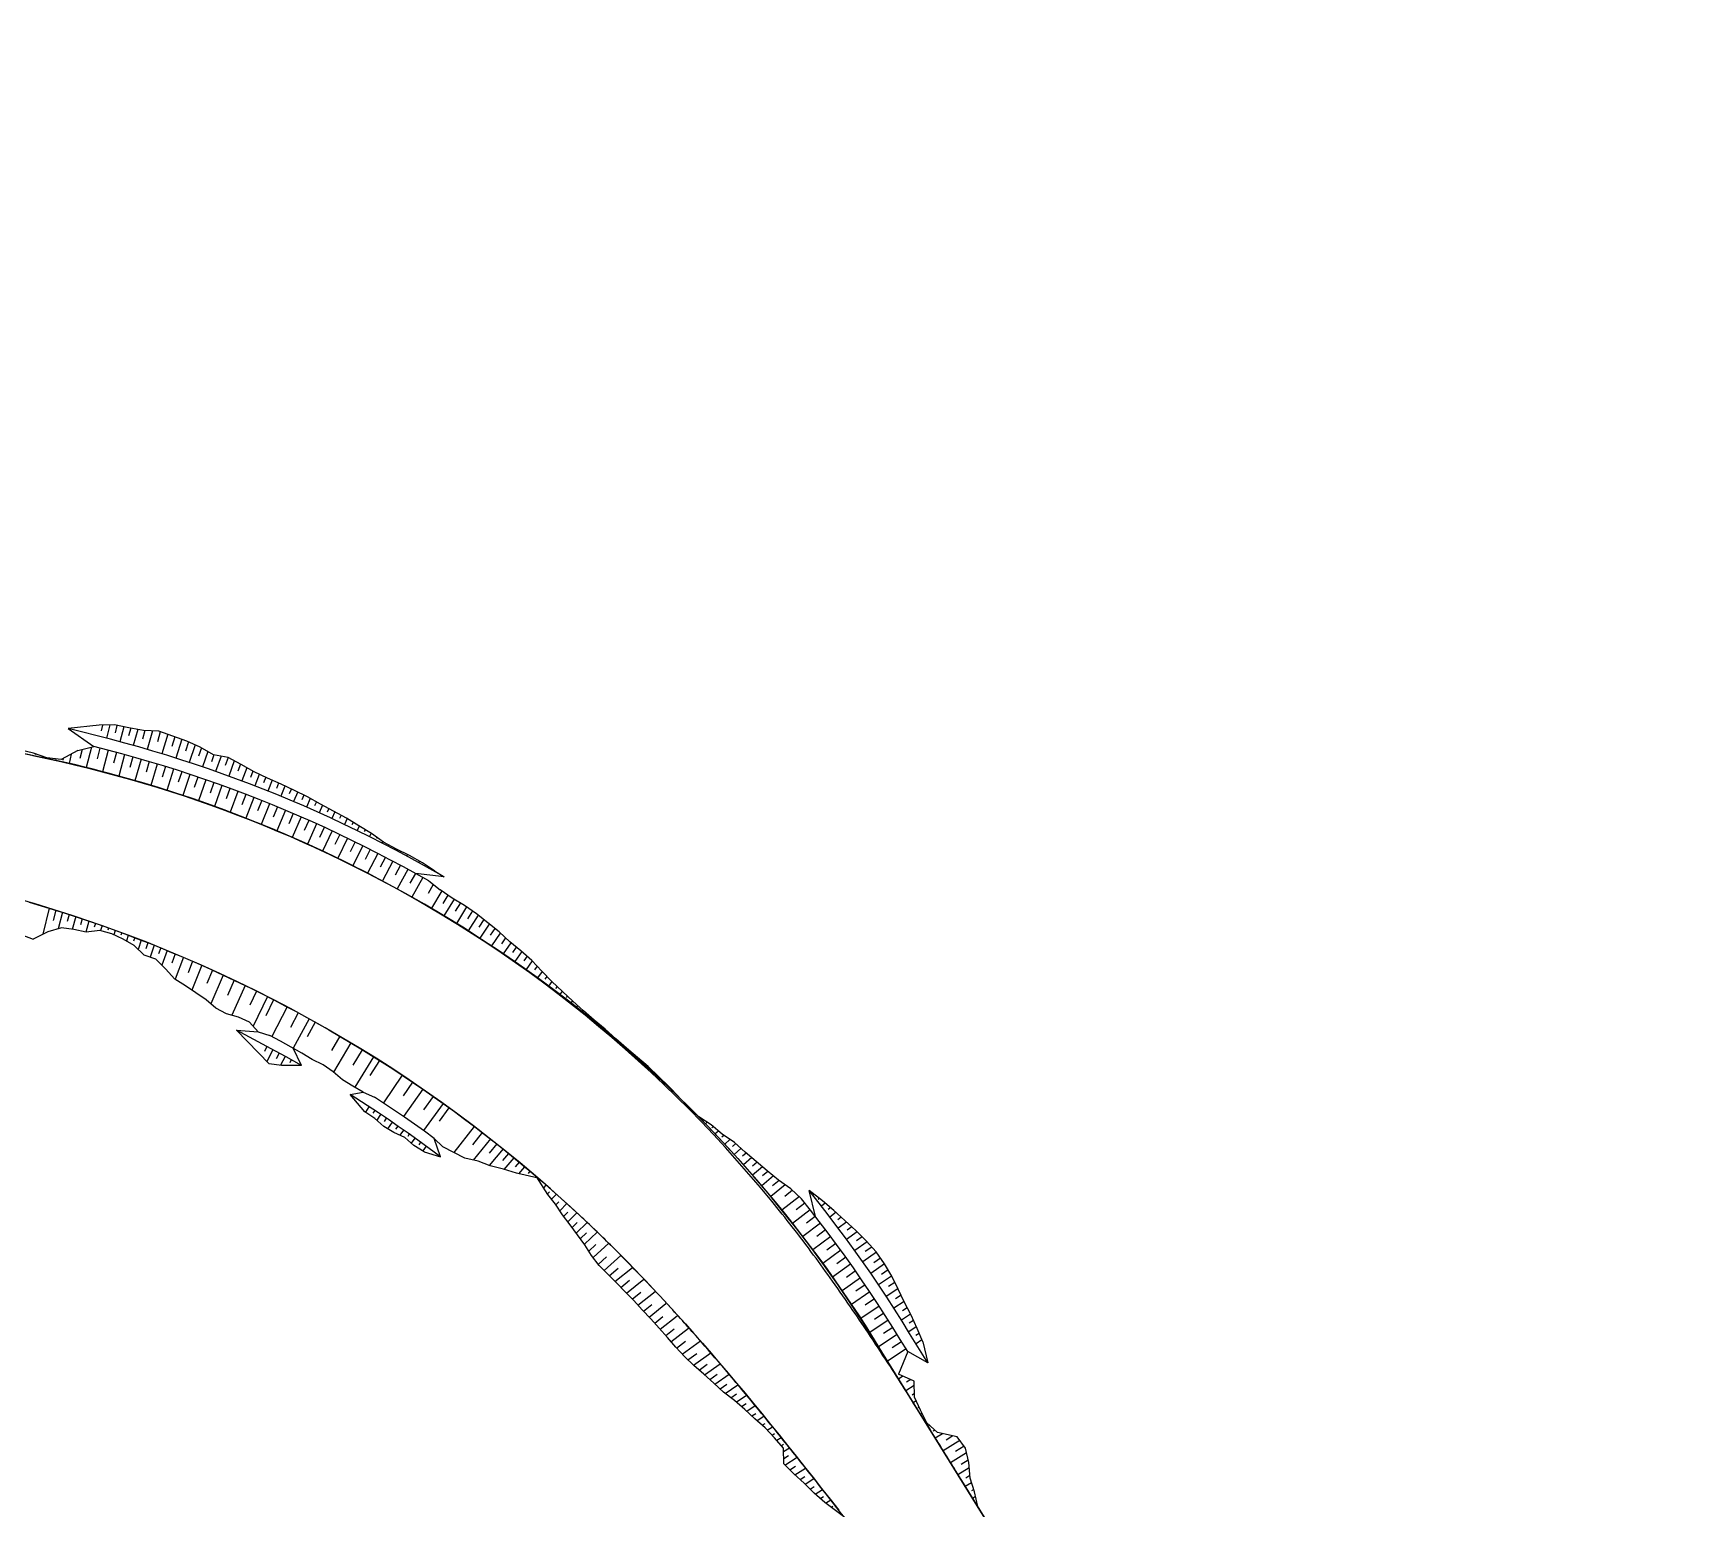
# Model space of a CAD drawing. Header units: metres. Extents: x 288738 to 324331, y 7399322 to 7465117.
# Drawn here: x 299745 to 300342, y 7449296 to 7449825 of the extents above; entities that cross this region are included whole.
import ezdxf

# ---------------------------------------------------------------- set-up
doc = ezdxf.new("R2010")
doc.units = ezdxf.units.M
doc.header["$LTSCALE"] = 10
for name, color, linetype in [('F-HZ-ATERRO-TALUDE', 110, 'Continuous'), ('F-HZ-PIANO-CORTE', 10, 'Continuous'), ('F-HZ-TALUDE', 2, 'Continuous')]:
    doc.layers.add(name, color=color, linetype=linetype)

msp = doc.modelspace()

# ---------------------------------------------------------------- linework, layer by layer
at = {"layer": 'F-HZ-ATERRO-TALUDE', "linetype": 'Continuous', "lineweight": -3}
for p, q in [((299750.698, 7449511.397), (299748.402, 7449502.009)), ((299753.086, 7449510.656), (299752.15, 7449506.928)), ((299755.469, 7449509.902), (299753.937, 7449503.955)), ((299757.849, 7449509.136), (299757.185, 7449506.623)), ((299760.225, 7449508.36), (299758.991, 7449503.8)), ((299762.596, 7449507.567), (299762.009, 7449505.45)), ((299764.966, 7449506.769), (299763.842, 7449502.813)), ((299767.328, 7449505.951), (299766.916, 7449504.534)), ((299769.688, 7449505.128), (299769.153, 7449503.328)), ((299772.043, 7449504.286), (299771.788, 7449503.449)), ((299774.394, 7449503.438), (299773.883, 7449501.792)), ((299776.74, 7449502.574), (299776.452, 7449501.667)), ((299779.082, 7449501.7), (299778.403, 7449499.606)), ((299781.421, 7449500.815), (299781.011, 7449499.579)), ((299783.753, 7449499.915), (299782.637, 7449496.614)), ((299786.083, 7449499.009), (299785.342, 7449496.859)), ((299788.405, 7449498.083), (299786.9, 7449493.805)), ((299790.726, 7449497.153), (299789.958, 7449495.013)), ((299793.038, 7449496.204), (299791.117, 7449490.948)), ((299795.959, 7449494.991), (299794.734, 7449491.718)), ((299798.874, 7449493.763), (299795.854, 7449485.888)), ((299802.169, 7449492.34), (299800.528, 7449488.17)), ((299805.454, 7449490.893), (299801.869, 7449482.018)), ((299809.303, 7449489.163), (299807.322, 7449484.402)), ((299813.137, 7449487.401), (299808.706, 7449477.057)), ((299817.113, 7449485.53), (299814.7, 7449480.061)), ((299821.073, 7449483.624), (299816.225, 7449472.954)), ((299825.042, 7449481.669), (299822.672, 7449476.6)), ((299828.993, 7449479.678), (299823.879, 7449469.047)), ((299831.22, 7449478.542), (299828.417, 7449472.806)), ((299836.024, 7449476.027), (299830.611, 7449465.317)), ((299839.99, 7449473.901), (299837.224, 7449468.577)), ((299843.937, 7449471.739), (299838.286, 7449461.153)), ((299846.12, 7449470.522), (299843.262, 7449465.246)), ((299828.793, 7449461.754), (299827.905, 7449459.996)), ((299830.998, 7449460.575), (299828.839, 7449456.372)), ((299854.933, 7449465.466), (299851.963, 7449460.3)), ((299858.872, 7449463.124), (299852.662, 7449452.6)), ((299862.992, 7449460.62), (299859.642, 7449455.094)), ((299833.196, 7449459.385), (299832.155, 7449457.389)), ((299835.39, 7449458.186), (299833.716, 7449455.026)), ((299837.574, 7449456.97), (299837.034, 7449455.966)), ((299867.088, 7449458.075), (299860.291, 7449447.159)), ((299869.202, 7449456.74), (299865.788, 7449451.333)), ((299877.268, 7449451.509), (299870.622, 7449441.518)), ((299881.007, 7449449.006), (299877.628, 7449444.048)), ((299884.723, 7449446.468), (299877.856, 7449436.628)), ((299888.416, 7449443.897), (299884.928, 7449439.015)), ((299865.393, 7449440.169), (299864.135, 7449438.239)), ((299867.482, 7449438.795), (299866.841, 7449437.826)), ((299869.566, 7449437.414), (299868.189, 7449435.361)), ((299871.642, 7449436.022), (299870.845, 7449434.85)), ((299892.085, 7449441.292), (299885, 7449431.607)), ((299894.111, 7449439.827), (299890.539, 7449435.006)), ((299873.71, 7449434.617), (299872.083, 7449432.257)), ((299875.774, 7449433.206), (299874.994, 7449432.091)), ((299877.825, 7449431.777), (299876.51, 7449429.921)), ((299879.873, 7449430.344), (299879.301, 7449429.546)), ((299903.169, 7449433.107), (299895.846, 7449423.782)), ((299906.077, 7449430.875), (299902.571, 7449426.494)), ((299881.911, 7449428.895), (299880.588, 7449427.078)), ((299883.942, 7449427.438), (299883.264, 7449426.518)), ((299885.967, 7449425.971), (299884.729, 7449424.316)), ((299908.968, 7449428.622), (299902.792, 7449421.046)), ((299911.251, 7449426.822), (299908.505, 7449423.502)), ((299913.524, 7449425.009), (299908.54, 7449419.071)), ((299915.466, 7449423.435), (299913.315, 7449420.904)), ((299917.406, 7449421.858), (299913.836, 7449417.711)), ((299919.331, 7449420.263), (299917.862, 7449418.578)), ((299921.253, 7449418.665), (299919.007, 7449416.119)), ((299923.164, 7449417.053), (299922.467, 7449416.272))]:
    msp.add_line(p, q, dxfattribs=at)
at = {"layer": 'F-HZ-PIANO-CORTE'}
for p, q in [((299769.839, 7449577.095), (299769.322, 7449575.035)), ((299772.453, 7449577.13), (299771.226, 7449572.357)), ((299775.021, 7449576.964), (299774.333, 7449574.346)), ((299777.501, 7449576.449), (299776.062, 7449571.084)), ((299779.986, 7449575.947), (299779.23, 7449573.189)), ((299782.483, 7449575.48), (299780.883, 7449569.761)), ((299785.085, 7449575.071), (299784.227, 7449572.067)), ((299787.776, 7449574.953), (299785.849, 7449568.341)), ((299790.586, 7449574.657), (299789.531, 7449571.114)), ((299793.22, 7449573.762), (299791.096, 7449566.778)), ((299762.538, 7449568.34), (299761.762, 7449565.086)), ((299765.872, 7449569.168), (299763.956, 7449561.818)), ((299768.934, 7449568.813), (299767.95, 7449564.937)), ((299771.891, 7449568.057), (299769.872, 7449560.316)), ((299774.84, 7449567.27), (299773.805, 7449563.406)), ((299795.777, 7449572.88), (299794.709, 7449569.439)), ((299798.325, 7449571.969), (299796.182, 7449565.2)), ((299800.702, 7449571.059), (299799.635, 7449567.75)), ((299803.032, 7449570.008), (299800.949, 7449563.663)), ((299805.34, 7449568.915), (299804.332, 7449565.898)), ((299807.576, 7449567.623), (299805.691, 7449562.079)), ((299745.826, 7449566.728), (299745.747, 7449566.34)), ((299748.209, 7449565.89), (299748.115, 7449565.441)), ((299750.623, 7449565.209), (299750.592, 7449565.066)), ((299753.121, 7449564.92), (299753.002, 7449564.385)), ((299755.724, 7449565.083), (299755.583, 7449564.461)), ((299758.668, 7449566.679), (299757.878, 7449563.275)), ((299777.786, 7449566.472), (299775.666, 7449558.758)), ((299780.726, 7449565.652), (299779.641, 7449561.802)), ((299783.66, 7449564.812), (299781.44, 7449557.126)), ((299786.591, 7449563.96), (299785.456, 7449560.125)), ((299789.513, 7449563.078), (299787.192, 7449555.422)), ((299792.432, 7449562.186), (299791.247, 7449558.366)), ((299795.344, 7449561.27), (299792.923, 7449553.645)), ((299809.834, 7449566.407), (299808.946, 7449563.841)), ((299812.35, 7449565.938), (299810.417, 7449560.446)), ((299814.87, 7449565.469), (299813.823, 7449562.543)), ((299817.128, 7449564.268), (299815.125, 7449558.763)), ((299819.381, 7449563.064), (299818.428, 7449560.486)), ((299821.602, 7449561.784), (299819.816, 7449557.031)), ((299798.25, 7449560.337), (299797.015, 7449556.532)), ((299801.151, 7449559.389), (299798.631, 7449551.796)), ((299804.043, 7449558.414), (299802.759, 7449554.626)), ((299806.932, 7449557.43), (299804.314, 7449549.871)), ((299809.812, 7449556.419), (299808.478, 7449552.648)), ((299812.687, 7449555.393), (299809.97, 7449547.869)), ((299823.816, 7449560.497), (299822.986, 7449558.324)), ((299826.095, 7449559.393), (299824.488, 7449555.25)), ((299828.39, 7449558.333), (299827.604, 7449556.339)), ((299830.691, 7449557.293), (299829.141, 7449553.42)), ((299832.994, 7449556.26), (299832.227, 7449554.374)), ((299815.555, 7449554.35), (299814.172, 7449550.597)), ((299818.415, 7449553.284), (299815.6, 7449545.796)), ((299821.272, 7449552.209), (299819.84, 7449548.474)), ((299824.116, 7449551.103), (299821.204, 7449543.652)), ((299826.957, 7449549.987), (299825.477, 7449546.271)), ((299835.29, 7449555.215), (299833.774, 7449551.542)), ((299837.582, 7449554.162), (299836.833, 7449552.373)), ((299839.855, 7449553.066), (299838.388, 7449549.615)), ((299842.11, 7449551.931), (299841.398, 7449550.282)), ((299844.344, 7449550.752), (299842.981, 7449547.64)), ((299846.549, 7449549.514), (299845.909, 7449548.073)), ((299829.79, 7449548.849), (299826.78, 7449541.437)), ((299832.614, 7449547.693), (299831.085, 7449543.997)), ((299835.434, 7449546.525), (299832.328, 7449539.152)), ((299838.242, 7449545.328), (299836.665, 7449541.652)), ((299841.046, 7449544.122), (299837.843, 7449536.791)), ((299848.759, 7449548.292), (299847.554, 7449545.617)), ((299850.979, 7449547.098), (299850.405, 7449545.841)), ((299853.198, 7449545.906), (299852.105, 7449543.546)), ((299855.415, 7449544.714), (299854.893, 7449543.601)), ((299857.622, 7449543.502), (299856.634, 7449541.428)), ((299843.839, 7449542.892), (299842.214, 7449539.237)), ((299846.625, 7449541.646), (299843.328, 7449534.357)), ((299849.405, 7449540.385), (299847.732, 7449536.752)), ((299852.173, 7449539.1), (299848.781, 7449531.855)), ((299854.937, 7449537.805), (299853.217, 7449534.194)), ((299859.763, 7449542.16), (299859.325, 7449541.253)), ((299861.903, 7449540.821), (299861.141, 7449539.262)), ((299864.071, 7449539.545), (299863.727, 7449538.85)), ((299866.237, 7449538.269), (299865.624, 7449537.048)), ((299857.689, 7449536.484), (299854.202, 7449529.284)), ((299860.434, 7449535.15), (299858.667, 7449531.562)), ((299863.17, 7449533.799), (299859.59, 7449526.645)), ((299865.896, 7449532.426), (299864.083, 7449528.86)), ((299868.299, 7449536.792), (299868.076, 7449536.355)), ((299870.351, 7449535.306), (299870.083, 7449534.786)), ((299872.513, 7449534.039), (299872.407, 7449533.836)), ((299874.694, 7449532.81), (299874.518, 7449532.478)), ((299876.934, 7449531.694), (299876.83, 7449531.499)), ((299868.618, 7449531.044), (299864.944, 7449523.937)), ((299871.324, 7449529.632), (299869.464, 7449526.091)), ((299874.026, 7449528.212), (299870.259, 7449521.154)), ((299876.716, 7449526.771), (299874.81, 7449523.254)), ((299879.195, 7449530.614), (299878.929, 7449530.123)), ((299881.409, 7449529.446), (299881.267, 7449529.186)), ((299883.598, 7449528.232), (299883.315, 7449527.722)), ((299885.74, 7449526.933), (299885.619, 7449526.719)), ((299887.843, 7449525.57), (299887.675, 7449525.276)), ((299879.397, 7449525.312), (299875.539, 7449518.304)), ((299882.072, 7449523.841), (299880.12, 7449520.35)), ((299884.731, 7449522.344), (299880.782, 7449515.387)), ((299888.481, 7449519.851), (299886.706, 7449516.676)), ((299891.502, 7449517.605), (299887.802, 7449511.347)), ((299893.71, 7449516.106), (299891.884, 7449513.057)), ((299895.937, 7449514.642), (299892.309, 7449508.663)), ((299898.21, 7449513.272), (299896.377, 7449510.288)), ((299900.455, 7449511.856), (299896.771, 7449505.936)), ((299902.55, 7449510.41), (299900.723, 7449507.51)), ((299904.608, 7449508.91), (299901.017, 7449503.278)), ((299906.582, 7449507.291), (299904.853, 7449504.612)), ((299908.56, 7449505.684), (299905.226, 7449500.58)), ((299910.552, 7449504.104), (299908.935, 7449501.657)), ((299912.515, 7449502.485), (299909.406, 7449497.836)), ((299914.382, 7449500.73), (299912.933, 7449498.587)), ((299916.265, 7449499.005), (299913.557, 7449495.048)), ((299918.235, 7449497.412), (299916.926, 7449495.522)), ((299920.195, 7449495.809), (299917.677, 7449492.215)), ((299922.109, 7449494.146), (299920.916, 7449492.462)), ((299924.006, 7449492.462), (299921.766, 7449489.338)), ((299925.751, 7449490.575), (299924.773, 7449489.226)), ((299927.494, 7449488.694), (299925.824, 7449486.417)), ((299929.271, 7449486.866), (299928.554, 7449485.901)), ((299931.044, 7449485.043), (299929.851, 7449483.452)), ((299932.88, 7449483.309), (299932.364, 7449482.628)), ((299934.713, 7449481.577), (299933.844, 7449480.444)), ((299936.556, 7449479.861), (299936.191, 7449479.39)), ((299938.397, 7449478.147), (299937.805, 7449477.393)), ((299940.249, 7449476.45), (299940.009, 7449476.149)), ((299942.101, 7449474.757), (299941.733, 7449474.299)), ((299943.977, 7449473.096), (299943.829, 7449472.914)), ((299945.856, 7449471.441), (299945.628, 7449471.163)), ((299947.795, 7449469.86), (299947.677, 7449469.718)), ((299949.747, 7449468.294), (299949.488, 7449467.986)), ((299951.621, 7449466.635), (299951.512, 7449466.507)), ((299953.473, 7449464.952), (299953.314, 7449464.767)), ((299955.344, 7449463.292), (299955.278, 7449463.216)), ((299957.22, 7449461.638), (299957.105, 7449461.507)), ((299959.124, 7449460.016), (299959.055, 7449459.938)), ((299961.041, 7449458.407), (299960.861, 7449458.207)), ((299962.956, 7449456.796), (299962.84, 7449456.668)), ((299964.872, 7449455.183), (299964.581, 7449454.866)), ((299966.718, 7449453.494), (299966.572, 7449453.337)), ((299968.519, 7449451.756), (299968.265, 7449451.485)), ((299970.303, 7449450.002), (299970.198, 7449449.891)), ((299972.075, 7449448.235), (299971.913, 7449448.065)), ((299973.838, 7449446.461), (299973.78, 7449446.401)), ((299975.596, 7449444.681), (299975.523, 7449444.606)), ((299984.592, 7449435.992), (299984.489, 7449435.892)), ((299986.746, 7449434.592), (299986.128, 7449433.999)), ((299988.817, 7449433.103), (299988.34, 7449432.652)), ((299990.723, 7449431.454), (299989.586, 7449430.388)), ((299992.705, 7449429.871), (299992.004, 7449429.221)), ((299994.862, 7449428.443), (299993.006, 7449426.74)), ((299996.949, 7449426.943), (299995.826, 7449425.924)), ((299998.822, 7449425.242), (299996.385, 7449423.056)), ((300000.716, 7449423.557), (299999.39, 7449422.38)), ((300002.686, 7449421.935), (299999.725, 7449419.335)), ((300004.651, 7449420.302), (300003.017, 7449418.883)), ((300006.576, 7449418.628), (300003.025, 7449415.578)), ((300010.49, 7449415.321), (300006.284, 7449411.786)), ((300008.51, 7449416.958), (300006.587, 7449415.324)), ((300014.646, 7449412.188), (300009.502, 7449407.96)), ((300012.488, 7449413.692), (300010.195, 7449411.786)), ((299928.082, 7449411.053), (299928.995, 7449412.036)), ((299929.404, 7449408.931), (299930.112, 7449409.685)), ((299930.938, 7449406.958), (299932.676, 7449408.786)), ((300019.85, 7449408.016), (300013.542, 7449403.095)), ((300017.315, 7449410.182), (300014.533, 7449407.985)), ((300024.964, 7449408.79), (300024.567, 7449408.476)), ((300027.014, 7449407.217), (300026.568, 7449406.868)), ((299932.472, 7449404.986), (299933.503, 7449406.056)), ((299933.827, 7449402.885), (299936.352, 7449405.475)), ((299935.233, 7449400.821), (299936.707, 7449402.314)), ((299936.779, 7449398.856), (299940.022, 7449402.102)), ((300023.626, 7449403.234), (300017.318, 7449398.313)), ((300021.729, 7449405.618), (300018.589, 7449403.14)), ((300025.498, 7449400.831), (300022.33, 7449398.389)), ((300029.031, 7449405.612), (300027.669, 7449404.555)), ((300031.014, 7449403.972), (300030.109, 7449403.277)), ((300032.947, 7449402.289), (300030.73, 7449400.602)), ((300034.803, 7449400.542), (300033.523, 7449399.577)), ((299938.298, 7449396.87), (299940.078, 7449398.63)), ((299939.789, 7449394.864), (299943.685, 7449398.668)), ((299941.266, 7449392.846), (299943.385, 7449394.89)), ((299942.736, 7449390.824), (299947.322, 7449395.192)), ((300027.362, 7449398.423), (300020.998, 7449393.575)), ((300029.204, 7449396), (300026.009, 7449393.593)), ((300036.675, 7449398.802), (300033.75, 7449396.616)), ((300040.459, 7449395.339), (300036.727, 7449392.6)), ((300038.578, 7449397.081), (300036.91, 7449395.846)), ((299944.251, 7449388.408), (299946.806, 7449390.808)), ((299945.826, 7449386.034), (299951.407, 7449391.202)), ((300031.032, 7449393.568), (300024.616, 7449388.788)), ((300034.638, 7449388.67), (300028.174, 7449383.957)), ((300032.846, 7449391.127), (300029.626, 7449388.754)), ((300044.052, 7449391.72), (300039.662, 7449388.552)), ((300042.262, 7449393.536), (300040.229, 7449392.057)), ((300045.77, 7449389.85), (300043.44, 7449388.182)), ((299947.673, 7449383.616), (299950.638, 7449386.32)), ((299949.757, 7449381.405), (299955.793, 7449386.825)), ((299953.638, 7449377.458), (299959.92, 7449382.556)), ((300038.179, 7449383.732), (300031.67, 7449379.081)), ((300036.42, 7449386.209), (300033.177, 7449383.868)), ((300047.462, 7449387.959), (300042.555, 7449384.473)), ((300050.331, 7449383.81), (300045.404, 7449380.365)), ((300048.899, 7449385.886), (300046.439, 7449384.153)), ((299951.569, 7449379.557), (299954.783, 7449382.205)), ((299955.71, 7449375.354), (299958.861, 7449377.949)), ((299957.785, 7449373.26), (299963.997, 7449378.301)), ((300041.655, 7449378.753), (300035.104, 7449374.161)), ((300039.925, 7449381.247), (300036.66, 7449378.937)), ((300052.85, 7449379.424), (300048.209, 7449376.226)), ((300051.591, 7449381.616), (300049.199, 7449379.956)), ((300053.998, 7449377.158), (300051.794, 7449375.65)), ((299959.786, 7449371.1), (299962.91, 7449373.599)), ((299961.884, 7449369.013), (299968.06, 7449373.886)), ((300045.064, 7449373.735), (300038.475, 7449369.197)), ((300043.364, 7449376.246), (300040.079, 7449373.964)), ((300046.737, 7449371.207), (300043.434, 7449368.951)), ((300055.141, 7449374.892), (300050.97, 7449372.057)), ((300057.349, 7449370.316), (300053.687, 7449367.86)), ((300056.247, 7449372.604), (300054.289, 7449371.282)), ((299963.901, 7449366.858), (299966.812, 7449369.255)), ((299965.901, 7449364.699), (299971.948, 7449369.607)), ((299967.892, 7449362.529), (299970.861, 7449364.905)), ((299969.877, 7449360.352), (299976.01, 7449365.191)), ((300048.399, 7449368.673), (300041.776, 7449364.187)), ((300050.044, 7449366.129), (300046.724, 7449363.898)), ((300059.636, 7449365.806), (300056.36, 7449363.634)), ((300058.489, 7449368.058), (300056.757, 7449366.903)), ((299971.852, 7449358.164), (299974.874, 7449360.516)), ((299973.694, 7449355.87), (299980.038, 7449360.744)), ((300051.669, 7449363.574), (300045.013, 7449359.135)), ((300054.879, 7449358.444), (300048.194, 7449354.048)), ((300053.284, 7449361.015), (300049.949, 7449358.806)), ((300061.732, 7449361.179), (300058.999, 7449359.387)), ((300060.696, 7449363.499), (300059.188, 7449362.505)), ((300062.753, 7449358.851), (300061.534, 7449358.057)), ((299975.732, 7449353.621), (299978.988, 7449356.057)), ((299977.769, 7449351.372), (299984.278, 7449356.182)), ((300058.064, 7449353.304), (300051.354, 7449348.948)), ((300056.472, 7449355.874), (300053.123, 7449353.686)), ((300063.768, 7449356.522), (300061.633, 7449355.137)), ((299979.787, 7449349.368), (299982.974, 7449351.697)), ((299981.875, 7449347.433), (299988.026, 7449351.88)), ((299983.804, 7449345.692), (299986.757, 7449347.808)), ((299985.739, 7449343.958), (299991.389, 7449347.968)), ((299987.625, 7449342.317), (299990.306, 7449344.204)), ((299989.501, 7449340.665), (299994.581, 7449344.212)), ((299991.341, 7449338.972), (299993.758, 7449340.646)), ((300056.953, 7449343.527), (300055.348, 7449342.5)), ((300059.714, 7449342.319), (300058.189, 7449341.347)), ((299993.217, 7449337.322), (299997.754, 7449340.441)), ((299995.176, 7449335.769), (299997.24, 7449337.178)), ((299997.125, 7449334.203), (300000.851, 7449336.728)), ((300060.999, 7449340.166), (300057.981, 7449338.25)), ((300061.094, 7449337.261), (300060.196, 7449336.693)), ((300061.688, 7449334.676), (300060.614, 7449333.999)), ((299999.052, 7449332.61), (300000.724, 7449333.736)), ((300000.941, 7449330.975), (300003.946, 7449332.984)), ((300002.765, 7449329.265), (300004.135, 7449330.176)), ((300004.6, 7449327.568), (300007.057, 7449329.19)), ((300062.706, 7449332.361), (300062.318, 7449332.117)), ((300063.81, 7449330.101), (300063.247, 7449329.749)), ((300006.451, 7449325.887), (300007.525, 7449326.592)), ((300008.251, 7449324.154), (300010.147, 7449325.392)), ((300009.986, 7449322.354), (300010.844, 7449322.912)), ((300064.991, 7449327.89), (300064.777, 7449327.757)), ((300066.541, 7449325.91), (300065.88, 7449325.498)), ((300068.431, 7449324.14), (300067.813, 7449323.756)), ((300071.146, 7449322.882), (300068.513, 7449321.247)), ((300011.685, 7449320.521), (300013.259, 7449321.538)), ((300013.345, 7449318.652), (300014.081, 7449319.125)), ((300014.153, 7449316.455), (300016.255, 7449317.802)), ((300077.323, 7449320.458), (300071.307, 7449316.737)), ((300074.862, 7449322.06), (300072.386, 7449320.526)), ((300078.86, 7449318.407), (300075.754, 7449316.489)), ((300014.169, 7449313.955), (300015.878, 7449315.045)), ((300014.589, 7449311.627), (300018.965, 7449314.409)), ((300016.379, 7449309.881), (300018.436, 7449311.184)), ((300079.774, 7449315.973), (300073.991, 7449312.403)), ((300080.691, 7449310.66), (300076.624, 7449308.153)), ((300080.345, 7449313.385), (300077.826, 7449311.832)), ((300018.184, 7449308.152), (300022.015, 7449310.57)), ((300020.04, 7449306.478), (300021.781, 7449307.572)), ((300021.876, 7449304.782), (300025.029, 7449306.759)), ((300081.547, 7449305.314), (300079.257, 7449303.902)), ((300080.921, 7449307.865), (300079.431, 7449306.946)), ((300023.628, 7449302.998), (300025.089, 7449303.912)), ((300025.405, 7449301.241), (300028.066, 7449302.901)), ((300027.291, 7449299.6), (300028.421, 7449300.304)), ((300029.193, 7449297.979), (300031.031, 7449299.121)), ((300082.374, 7449302.887), (300081.474, 7449302.332)), ((300083.013, 7449300.344), (300081.89, 7449299.652)), ((300031.203, 7449296.493), (300031.837, 7449296.886)), ((300083.556, 7449297.742), (300083.381, 7449297.634))]:
    msp.add_line(p, q, dxfattribs=at)
at = {"layer": 'F-HZ-TALUDE'}
msp.add_line((299740.866, 7449501.849), (299745.017, 7449500.292), dxfattribs=at)
at = {"layer": 'F-HZ-TALUDE', "linetype": 'Continuous', "lineweight": -3}
for points in [[(300341.635, 7448915.732, -0.0217981), (300199.774, 7449082.419), (300044.722, 7449281.575, 0.0005333), (300031.612, 7449298.378, 0.0010666), (300025.05, 7449306.733, 0.0021327), (300014.035, 7449320.574, 0.0026651), (300005.138, 7449331.537, 0.0037253), (299994.317, 7449344.526, 0.0042516), (299984.681, 7449355.726, 0.0052884), (299973.669, 7449368.04, 0.0057954), (299963.401, 7449379.024, 0.0067725), (299952.002, 7449390.618, 0.0072369), (299941.061, 7449401.14, 0.1165951), (299745.319, 7449513.023, 0.0072369), (299730.7, 7449517.111, 0.0016572), (299726.85, 7449518.114, 0.112327), (299418.525, 7449523.869, -0.3586726), (299014.513, 7449736.108, -0.0158618), (298980.294, 7449825.228, -0.0158618)], [(300205.563, 7449116.652, -0.0000399), (300205.344, 7449116.944), (300205.253, 7449117.066, -0.0217972), (300092.467, 7449282.575), (300047.288, 7449355.512, 0.2876931), (299604.044, 7449572.892), (299516.843, 7449563.764), (299509.205, 7449562.568), (299504.244, 7449561.976), (299499.29, 7449561.388), (299494.337, 7449560.806), (299489.387, 7449560.232), (299484.439, 7449559.668), (299479.493, 7449559.116), (299474.55, 7449558.577), (299469.608, 7449558.054), (299464.669, 7449557.548), (299459.731, 7449557.062), (299454.795, 7449556.597), (299449.86, 7449556.155), (299444.927, 7449555.738), (299444.107, 7449555.673)], [(300205.563, 7449116.643, -0.0223805), (300090.313, 7449286.116), (300078.004, 7449306.081, 0.0004444), (300069.587, 7449319.708, 0.0008889), (300065.346, 7449326.531, 0.0017774), (300058.214, 7449337.874, 0.0022213), (300052.417, 7449346.931, 0.0031065), (300045.341, 7449357.731, 0.0035468), (300039, 7449367.134, 0.0044184), (300031.72, 7449377.568, 0.0048475), (300024.89, 7449386.979, 0.005684), (300017.26, 7449397.04, 0.0060879), (300009.898, 7449406.287, 0.2219121), (299659.781, 7449575.197, 0.0060879)]]:
    msp.add_lwpolyline(points, format="xyb", dxfattribs=at)
at = {"layer": 'F-HZ-TALUDE'}
for points in [[(299768.634, 7449577.078), (299757.537, 7449575.85)], [(299757.537, 7449575.85), (299766.72, 7449569.379)], [(299761.048, 7449567.97), (299766.72, 7449569.379)], [(299892.415, 7449522.602), (299882.072, 7449523.841)], [(299886.847, 7449521.15), (299890.992, 7449517.952)], [(299888.967, 7449524.841), (299892.415, 7449522.602)], [(299817.903, 7449467.577), (299825.688, 7449466.986)], [(299825.688, 7449466.986), (299829.902, 7449465.696)], [(299841.223, 7449454.933), (299838.286, 7449461.153)], [(299845.024, 7449457.081), (299841.359, 7449459.438)], [(299858.716, 7449444.56), (299863.318, 7449445.368)], [(299863.318, 7449445.368), (299867.378, 7449443.651)], [(299891.956, 7449425.742), (299888.842, 7449428.827)], [(299891.124, 7449422.234), (299888.842, 7449428.827)], [(300020.536, 7449407.117), (300016.743, 7449410.726)], [(299960.384, 7449370.61), (299951.049, 7449380.086)], [(299975.453, 7449353.929), (299972.534, 7449357.409)], [(300064.062, 7449355.848), (300065.896, 7449348.258)], [(300058.658, 7449352.347), (300055.383, 7449344.214)], [(300065.896, 7449348.258), (300058.658, 7449352.347)]]:
    msp.add_lwpolyline(points, dxfattribs=at)
at = {"layer": 'F-HZ-TALUDE', "linetype": 'Continuous', "lineweight": -3}
for points in [[(299892.415, 7449522.602), (299884.277, 7449527.194), (299879.685, 7449529.718), (299875.067, 7449532.192), (299870.422, 7449534.614), (299865.75, 7449536.986), (299861.053, 7449539.306), (299856.33, 7449541.574), (299851.583, 7449543.79), (299846.812, 7449545.953), (299842.018, 7449548.064), (299837.2, 7449550.122), (299832.361, 7449552.127), (299827.499, 7449554.079), (299822.617, 7449555.977), (299817.714, 7449557.822), (299812.791, 7449559.612), (299807.849, 7449561.348), (299802.888, 7449563.029), (299797.909, 7449564.656), (299792.912, 7449566.229), (299787.898, 7449567.746), (299782.868, 7449569.208), (299777.822, 7449570.614), (299772.761, 7449571.965), (299757.537, 7449575.85)], [(299888.967, 7449524.841), (299884.559, 7449527.699), (299879.972, 7449530.243), (299875.234, 7449532.506), (299870.663, 7449535.081), (299866.359, 7449538.197), (299861.818, 7449540.872), (299857.333, 7449543.683), (299852.687, 7449546.181), (299848.035, 7449548.681), (299843.414, 7449551.274), (299838.69, 7449553.653), (299833.887, 7449555.859), (299829.061, 7449558.023), (299824.252, 7449560.244), (299819.611, 7449562.941), (299814.886, 7449565.466), (299809.611, 7449566.448), (299804.927, 7449569.153), (299800.056, 7449571.351), (299795.045, 7449573.141), (299790.005, 7449574.854), (299784.542, 7449575.095), (299779.309, 7449576.074), (299774.112, 7449577.153), (299768.634, 7449577.078)], [(299761.048, 7449567.97), (299755.019, 7449564.7), (299749.917, 7449565.29), (299745.051, 7449567), (299740.067, 7449568.171), (299734.91, 7449568.405), (299729.827, 7449568.983)], [(299886.847, 7449521.15), (299882.323, 7449523.703), (299877.77, 7449526.206), (299873.191, 7449528.659), (299868.585, 7449531.061), (299863.953, 7449533.412), (299859.295, 7449535.712), (299854.613, 7449537.961), (299849.906, 7449540.158), (299845.176, 7449542.303), (299840.422, 7449544.396), (299835.645, 7449546.437), (299830.847, 7449548.425), (299826.027, 7449550.36), (299821.186, 7449552.242), (299816.324, 7449554.071), (299811.443, 7449555.846), (299806.543, 7449557.567), (299801.624, 7449559.234), (299796.687, 7449560.848), (299791.732, 7449562.406), (299786.761, 7449563.911), (299781.774, 7449565.36), (299776.771, 7449566.755), (299771.752, 7449568.094), (299766.72, 7449569.379)], [(299744.873, 7449566.119), (299749.871, 7449565.075), (299754.856, 7449563.976), (299759.829, 7449562.823), (299764.789, 7449561.615), (299769.736, 7449560.353), (299774.668, 7449559.036), (299779.586, 7449557.665), (299784.488, 7449556.24), (299789.374, 7449554.762), (299794.244, 7449553.23), (299799.096, 7449551.644), (299803.931, 7449550.005), (299808.747, 7449548.314), (299813.545, 7449546.569), (299818.323, 7449544.772), (299823.081, 7449542.922), (299827.819, 7449541.02), (299832.535, 7449539.066), (299837.23, 7449537.061), (299841.903, 7449535.003), (299846.552, 7449532.895), (299851.179, 7449530.736), (299855.781, 7449528.526), (299860.359, 7449526.265), (299864.912, 7449523.954), (299869.439, 7449521.593), (299873.94, 7449519.183), (299878.415, 7449516.723), (299882.862, 7449514.214), (299887.281, 7449511.656), (299891.673, 7449509.05), (299896.035, 7449506.395), (299900.368, 7449503.693), (299904.672, 7449500.943), (299908.945, 7449498.146), (299913.187, 7449495.302), (299917.397, 7449492.411), (299921.576, 7449489.474), (299925.723, 7449486.491), (299929.836, 7449483.463), (299933.917, 7449480.39), (299937.963, 7449477.271), (299941.975, 7449474.109), (299945.952, 7449470.902), (299949.894, 7449467.651), (299953.8, 7449464.357), (299957.669, 7449461.021), (299961.502, 7449457.641), (299965.298, 7449454.22), (299969.056, 7449450.757), (299972.776, 7449447.252), (299976.457, 7449443.707), (299980.099, 7449440.121), (299983.702, 7449436.495), (299987.265, 7449432.83), (299990.788, 7449429.125), (299994.269, 7449425.381), (299997.71, 7449421.599), (300001.109, 7449417.78), (300004.466, 7449413.922), (300007.78, 7449410.028), (300011.052, 7449406.098), (300014.276, 7449402.136), (300017.455, 7449398.142), (300020.586, 7449394.116), (300023.671, 7449390.06), (300026.709, 7449385.974), (300029.699, 7449381.858), (300032.641, 7449377.714), (300035.534, 7449373.541), (300038.38, 7449369.341), (300041.176, 7449365.115), (300043.924, 7449360.862), (300046.623, 7449356.584), (300049.285, 7449352.288), (300091.545, 7449284.064)], [(299743.503, 7449513.556), (299747.854, 7449512.268), (299752.189, 7449510.94), (299756.509, 7449509.573), (299760.813, 7449508.168), (299765.1, 7449506.724), (299769.372, 7449505.241), (299773.626, 7449503.72), (299777.864, 7449502.161), (299782.084, 7449500.564), (299786.288, 7449498.929), (299790.473, 7449497.256), (299794.641, 7449495.546), (299798.791, 7449493.799), (299802.923, 7449492.014), (299807.036, 7449490.192), (299811.13, 7449488.334), (299815.206, 7449486.439), (299819.262, 7449484.507), (299823.299, 7449482.538), (299827.317, 7449480.534), (299831.315, 7449478.493), (299835.293, 7449476.417), (299839.25, 7449474.305), (299843.187, 7449472.157), (299847.104, 7449469.973), (299851, 7449467.755), (299854.874, 7449465.501), (299858.728, 7449463.212), (299862.56, 7449460.888), (299866.37, 7449458.529), (299870.158, 7449456.136), (299873.924, 7449453.708), (299877.668, 7449451.246), (299881.389, 7449448.75), (299885.087, 7449446.219), (299888.763, 7449443.655), (299892.415, 7449441.057), (299896.043, 7449438.425), (299899.648, 7449435.76), (299903.23, 7449433.062), (299906.786, 7449430.33), (299910.319, 7449427.565), (299913.827, 7449424.767), (299917.31, 7449421.937), (299920.768, 7449419.074), (299924.201, 7449416.178)], [(299976.507, 7449443.757), (299972.914, 7449447.397), (299969.293, 7449451.009), (299965.612, 7449454.561), (299961.696, 7449457.857), (299957.779, 7449461.146), (299953.944, 7449464.525), (299950.157, 7449467.965), (299946.169, 7449471.165), (299942.328, 7449474.548), (299938.544, 7449478.011), (299934.78, 7449481.514), (299931.031, 7449485.055), (299927.405, 7449488.786), (299923.843, 7449492.639), (299919.933, 7449496.037), (299915.912, 7449499.291), (299912.099, 7449502.876), (299908.031, 7449506.103), (299903.999, 7449509.409), (299899.73, 7449512.357), (299895.289, 7449515.033), (299890.992, 7449517.952)], [(299825.688, 7449466.986), (299822.567, 7449470.541), (299818.567, 7449472.29), (299814.324, 7449473.493), (299810.476, 7449475.567), (299806.984, 7449478.507), (299803.298, 7449481.051), (299799.578, 7449483.569), (299795.778, 7449485.936), (299792.445, 7449489.62), (299788.98, 7449493.084), (299784.772, 7449494.542), (299781.225, 7449497.984), (299777.256, 7449500.266), (299773.136, 7449502.131), (299768.833, 7449503.424), (299763.98, 7449502.784), (299759.602, 7449503.722), (299755.132, 7449504.286), (299750.194, 7449502.918), (299745.017, 7449500.292)], [(299841.223, 7449454.933), (299834.065, 7449454.977), (299829.586, 7449455.607), (299817.875, 7449467.592)], [(299841.223, 7449454.933), (299835.684, 7449458.026), (299831.904, 7449460.091), (299817.903, 7449467.577)], [(299841.359, 7449459.438), (299837.56, 7449461.558), (299833.74, 7449463.644), (299829.902, 7449465.696)], [(299863.318, 7449445.368), (299859.583, 7449447.578), (299855.871, 7449449.822), (299852.537, 7449452.708), (299848.94, 7449455.171), (299845.024, 7449457.081)], [(299891.124, 7449422.234), (299882.955, 7449428.153), (299879.447, 7449430.647), (299875.917, 7449433.108), (299872.365, 7449435.538), (299868.791, 7449437.934), (299858.716, 7449444.56)], [(299888.842, 7449428.827), (299885.32, 7449431.379), (299881.776, 7449433.899), (299878.209, 7449436.386), (299874.621, 7449438.841), (299871.01, 7449441.262), (299867.378, 7449443.651)], [(299885.231, 7449424.015), (299881.541, 7449426.224), (299878.338, 7449429.098), (299874.363, 7449430.886), (299870.694, 7449433.092), (299867.494, 7449435.99), (299863.94, 7449438.37)], [(300016.743, 7449410.726), (300012.323, 7449413.806), (300008.268, 7449417.157), (300004.329, 7449420.581), (300000.298, 7449423.902), (299996.467, 7449427.381), (299992.054, 7449430.303), (299988.155, 7449433.676), (299983.749, 7449436.54)], [(299926.159, 7449414.496), (299918.309, 7449416.278), (299913.71, 7449417.751), (299908.912, 7449418.923), (299904.621, 7449420.636), (299899.853, 7449421.704), (299895.913, 7449423.749), (299891.956, 7449425.742)], [(299924.201, 7449416.178), (299927.609, 7449413.25), (299930.991, 7449410.289), (299934.347, 7449407.297), (299937.676, 7449404.272), (299940.979, 7449401.216), (299944.257, 7449398.129), (299947.51, 7449395.012), (299950.737, 7449391.866), (299953.94, 7449388.69), (299957.121, 7449385.488), (299960.281, 7449382.26), (299963.418, 7449379.005), (299966.535, 7449375.725), (299969.633, 7449372.419), (299972.726, 7449369.071), (299975.811, 7449365.685), (299978.892, 7449362.265), (299981.967, 7449358.81), (299985.036, 7449355.319), (299988.101, 7449351.794), (299991.162, 7449348.235), (299994.218, 7449344.643), (299997.271, 7449341.019), (300000.323, 7449337.365), (300003.374, 7449333.681), (300006.423, 7449329.968), (300009.471, 7449326.227), (300012.519, 7449322.459), (300015.566, 7449318.664), (300018.616, 7449314.847), (300021.669, 7449311.007), (300024.725, 7449307.145), (300027.783, 7449303.262), (300030.844, 7449299.359), (300033.91, 7449295.438)], [(299951.049, 7449380.086), (299947.956, 7449383.246), (299945.262, 7449386.771), (299942.888, 7449390.615), (299940.255, 7449394.236), (299937.581, 7449397.836), (299934.811, 7449401.358), (299932.333, 7449405.203), (299929.527, 7449408.733), (299925.681, 7449414.907)], [(300058.658, 7449352.347), (300055.979, 7449356.67), (300053.293, 7449361), (300050.569, 7449365.316), (300047.794, 7449369.61), (300044.967, 7449373.88), (300042.09, 7449378.126), (300039.161, 7449382.348), (300036.182, 7449386.544), (300033.153, 7449390.714), (300030.073, 7449394.857), (300026.944, 7449398.973), (300023.764, 7449403.06), (300020.536, 7449407.117)], [(300065.896, 7449348.258), (300059.325, 7449358.861), (300056.628, 7449363.208), (300053.892, 7449367.544), (300051.103, 7449371.858), (300048.261, 7449376.15), (300045.368, 7449380.419), (300042.422, 7449384.665), (300039.424, 7449388.887), (300036.375, 7449393.084), (300033.274, 7449397.256), (300030.122, 7449401.401), (300026.919, 7449405.519), (300023.304, 7449410.064)], [(300064.062, 7449355.848), (300061.989, 7449360.604), (300059.867, 7449365.353), (300057.514, 7449369.972), (300055.25, 7449374.675), (300052.897, 7449379.343), (300050.298, 7449383.867), (300047.328, 7449388.152), (300043.77, 7449392.028), (300040.027, 7449395.771), (300036.069, 7449399.35), (300032.202, 7449402.99), (300028.064, 7449406.411), (300023.304, 7449410.064)], [(299972.534, 7449357.409), (299969.501, 7449360.767), (299966.466, 7449364.089), (299963.426, 7449367.372), (299960.384, 7449370.61)], [(300035.656, 7449293.203), (300028.932, 7449298.172), (300025.045, 7449301.554), (300021.527, 7449305.138), (300017.757, 7449308.536), (300014.181, 7449312.025), (300014.144, 7449317.752), (300010.898, 7449321.408), (300007.499, 7449324.936), (300003.84, 7449328.258), (300000.272, 7449331.602), (299996.468, 7449334.746), (299992.608, 7449337.806), (299989.082, 7449341.051), (299985.471, 7449344.19), (299981.959, 7449347.354), (299978.53, 7449350.533), (299975.453, 7449353.929)], [(300083.766, 7449296.735), (300082.654, 7449302.067), (300080.999, 7449306.92), (300080.538, 7449312.513), (300079.394, 7449317.694), (300076.374, 7449321.726), (300069.351, 7449323.279), (300065.556, 7449326.831), (300063.183, 7449331.274), (300061.137, 7449335.931), (300060.947, 7449341.78), (300055.383, 7449344.214)]]:
    msp.add_lwpolyline(points, dxfattribs=at)
at = {"layer": 'F-HZ-TALUDE'}
for points, elevation in [([(299863.94, 7449438.37), (299858.716, 7449444.56)], 707), ([(299885.231, 7449424.015), (299891.124, 7449422.234)], 707), ([(300023.171, 7449410.147), (300025.498, 7449400.831)], 730)]:
    msp.add_lwpolyline(points, dxfattribs=dict(at, elevation=elevation))

doc.saveas('drawing.dxf')
